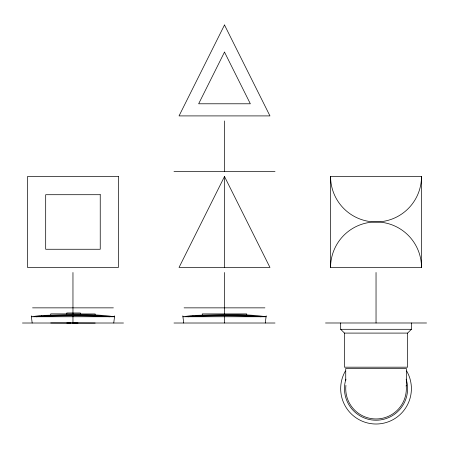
<?xml version="1.0" encoding="UTF-8"?>
<svg xmlns="http://www.w3.org/2000/svg" width="449" height="449" viewBox="0 0 449 449"><rect width="100%" height="100%" fill="white"/><g stroke="black" fill="none" stroke-linecap="round" stroke-linejoin="round"><path stroke-width="0.67" d="M50.726 315.052L50.731 313.868L95.166 313.969L95.16 315.153M66.794 314.025L66.8 312.959L80.36 312.987L80.36 314.12M66.8 322.994L70.903 322.988M113.754 323.011L114.635 315.849M265.292 323.011L266.173 315.849M224.5 176.524L179.039 267.447L269.961 267.447L224.5 176.524L224.5 267.447M340.679 322.988L340.679 329.302L344.467 333.091L407.608 333.091L411.396 329.302L411.396 322.988M173.988 171.473L275.012 171.473M330.576 176.502L421.499 176.502L421.499 267.424L330.576 267.424L330.576 176.502A45.461 45.461 0 0 0 376.038 221.963A45.461 45.461 0 0 1 421.499 267.424M32.553 307.857L113.373 307.857M184.09 307.857L264.91 307.857M22.45 323.011L123.475 323.011M173.988 323.011L275.012 323.011M325.525 322.988L426.55 322.988M340.679 329.302L411.396 329.302M50.748 322.96L95.177 323.061M72.631 322.994L77.986 323.016M183.708 323.011L182.827 315.849M32.171 323.011L31.29 315.849M407.608 333.091L407.608 367.187L344.467 367.187L344.467 333.091M406.345 385.949L406.345 368.449L345.73 368.449L345.73 380.752M376.038 272.476L376.038 322.988M246.726 315.316L246.726 313.918L202.274 313.918L202.274 315.316M224.5 120.961L224.5 171.473M224.5 272.498L224.5 323.011M72.963 272.498L72.963 323.011M330.576 267.424A45.461 45.461 0 0 1 376.038 221.963A45.461 45.461 0 0 0 421.499 176.502M406.659 370.975A35.359 35.359 0 0 1 376.038 424.013A35.359 35.359 0 0 1 345.416 370.975M406.149 379.164A31.57 31.57 0 0 1 376.038 420.225A31.57 31.57 0 0 1 345.926 379.164M406.165 385.354A30.308 30.308 0 0 1 376.038 418.962A30.308 30.308 0 0 1 345.91 385.354M224.5 24.987L179.039 115.909L269.961 115.909L224.5 24.987M224.5 52.095L198.654 103.786L250.346 103.786L224.5 52.095M41.392 315.434L31.29 316.747L114.635 316.747C90.412 313.295 65.762 314.923 41.392 315.434M192.93 315.434L182.827 316.747L266.173 316.747C241.949 313.295 217.299 314.923 192.93 315.434M50.737 315.434L36.341 316.747A675.313 675.313 0 0 1 109.584 316.747L95.188 315.434L50.737 315.434M202.274 315.434L187.878 316.747A675.313 675.313 0 0 1 261.122 316.747L246.726 315.434L202.274 315.434M118.424 176.524L27.501 176.524L27.501 267.447L118.424 267.447L118.424 176.524M100.239 194.709L45.686 194.709L45.686 249.262L100.239 249.262L100.239 194.709"/></g></svg>
